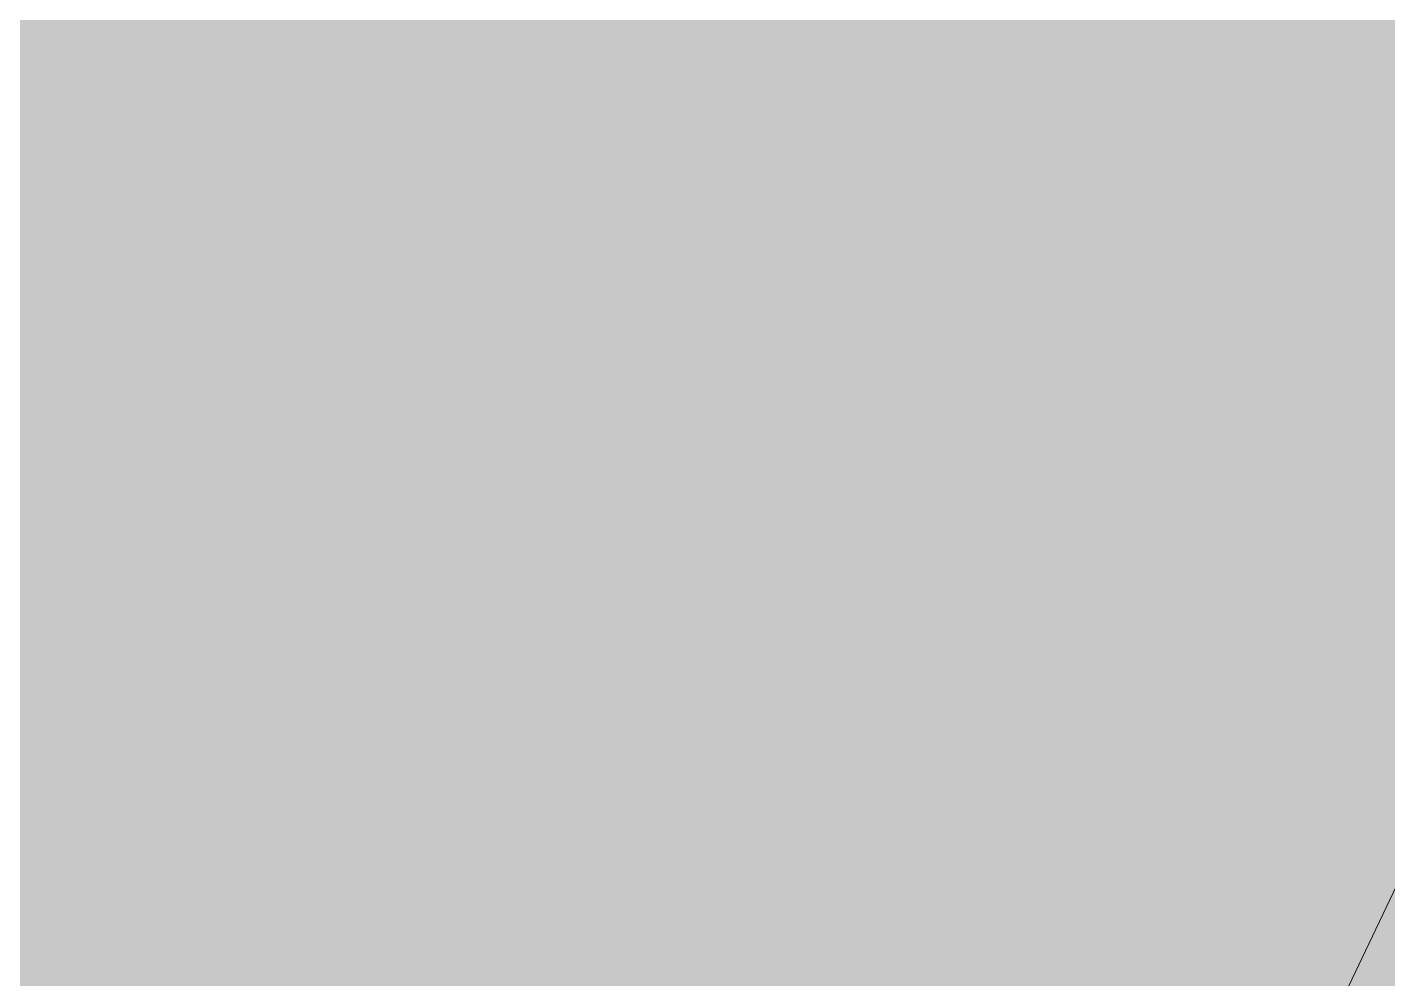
# Model space of a CAD drawing. Header units: metres. Extents: x 678805 to 1359287, y 2747329 to 5497370.
# Drawn here: x 679896.232 to 679897.196, y 2748644.821 to 2748645.495 of the extents above; entities that cross this region are included whole.
import ezdxf
from ezdxf.enums import TextEntityAlignment as Align

# ---------------------------------------------------------------- set-up
doc = ezdxf.new("R2010")
doc.units = ezdxf.units.M
doc.layers.add('00_XREF_MON_HSC_PAVEMENT', color=7, linetype='Continuous')
doc.layers.add('02-L-Waterfeatures 01', color=7, linetype='Continuous', true_color=0x4da6ff)
doc.layers.add('XREF_MON_GENERAL_LAYOUT$0$02-L-Level Curves 0.50m', color=33, linetype='Continuous', lineweight=5)
doc.layers.add('XREF_MON_HSC_PAVEMENT$0$03-TR-Pavement_06_Concrete Slab in situ', color=7, linetype='Continuous', lineweight=9, true_color=0xf7f7f7)
doc.styles.add('XREF_MON_GENERAL_LAYOUT$0$Standard', font='arial.ttf')

# ---------------------------------------------------------------- blocks, each defined once
blk = doc.blocks.new('XREF_MON_HSC_PAVEMENT')
at = {"layer": 'XREF_MON_HSC_PAVEMENT$0$03-TR-Pavement_06_Concrete Slab in situ', "linetype": 'Continuous'}
h = blk.add_hatch(color=256, dxfattribs=at)
h.dxf.hatch_style = 1
h.paths.add_polyline_path([(679897.99073, 2748656.18354), (679891.98995, 2748654.20237), (679895.57729, 2748643.33693), (679901.3286, 2748646.07367)])
blk = doc.blocks.new('XREF_MON_GENERAL_LAYOUT')
at = {"layer": 'XREF_MON_GENERAL_LAYOUT$0$02-L-Level Curves 0.50m', "ltscale": 0.3}
blk.add_lwpolyline([(679753.59207, 2748579.93056), (679793.68813, 2748607.34352), (679793.65531, 2748628.78845), (679823.47891, 2748651.76733), (679820.97193, 2748662.52884), (679841.71524, 2748675.95949), (679846.33568, 2748670.12487), (679867.92017, 2748657.74385), (679889.2607, 2748662.4729), (679889.8409, 2748660.71612), (679907.41903, 2748666.36586), (679890.14197, 2748630.04608), (679895.78197, 2748632.06547)], dxfattribs=at)
at = {"style": 'XREF_MON_GENERAL_LAYOUT$0$Standard'}
for tag, rotation, p in [('604,00', 330.26429, (679905.77031, 2748776.55779)), ('603,00', 330.26429, (679901.86093, 2748753.47725)), ('600,00', 133.82598, (679944.59682, 2748745.15264)), ('602,00', 330.26429, (679883.3192, 2748738.72687)), ('601,00', 117.89057, (679920.97204, 2748732.87006)), ('601,00', 330.26429, (679864.77747, 2748723.97648)), ('600,00', 40.88332, (679777.40537, 2748705.44358, 1.17)), ('602,00', 330.26429, (679941.27493, 2748705.48303)), ('601,00', 40.88332, (679701.79837, 2748703.88859, 1.17)), ('598,00', 62.09101, (679810.26662, 2748702.61874)), ('600,00', 330.26429, (679877.78147, 2748691.13123)), ('600,00', 19.55109, (679920.44382, 2748685.4955)), ('601,00', 330.26429, (679934.81292, 2748683.80364)), ('599,00', 330.26429, (679854.5671, 2748679.06111)), ('600,00', 88.39282, (679743.91347, 2748675.57158)), ('599,00', 20.60862, (679924.25989, 2748675.21642)), ('601,00', 88.39282, (679728.03459, 2748671.31784, -2)), ('602,00', 88.39282, (679711.82576, 2748665.96608, -1)), ('603,00', 88.39282, (679695.61513, 2748660.61102)), ('599,00', 40.88332, (679788.80727, 2748655.82916, 1.17)), ('601,00', 40.88332, (679627.61234, 2748644.60258, 1.17)), ('603,00', 41.70581, (679702.4989, 2748628.48439, 1.17)), ('600,00', 40.88332, (679645.92496, 2748597.92614, 1.17)), ('599,00', 34.22768, (679673.57439, 2748555.13601, 5.34))]:
    blk.add_attdef(tag, text='', height=1, rotation=rotation, dxfattribs=at).set_placement(p, align=Align.MIDDLE)
at = {"ltscale": 0.3, "style": 'XREF_MON_GENERAL_LAYOUT$0$Standard'}
for tag, rotation, p in [('603,50', 330.26429, (679911.50062, 2748760.57019)), ('602,50', 330.26429, (679892.86469, 2748745.84644)), ('600,50', 133.82598, (679933.04827, 2748738.72938)), ('601,50', 330.26429, (679873.58075, 2748731.6715)), ('601,50', 101.28567, (679909.52201, 2748726.94533)), ('602,50', 330.26429, (679948.62485, 2748713.85977)), ('600,50', 39.60595, (679743.24257, 2748706.97126)), ('600,50', 330.26429, (679880.266, 2748702.72603)), ('600,50', 17.35374, (679917.6151, 2748690.55393)), ('599,50', 330.26429, (679867.1975, 2748684.71624)), ('599,50', 18.89439, (679921.71039, 2748680.57843)), ('599,50', 39.60595, (679778.99146, 2748677.24124)), ('600,50', 88.39282, (679735.92487, 2748673.58609)), ('601,50', 88.39282, (679719.90629, 2748668.58099)), ('602,50', 88.39282, (679703.47379, 2748663.45181)), ('598,50', 330.26429, (679861.76515, 2748662.39683)), ('601,50', 39.60595, (679610.51327, 2748662.06119)), ('600,00', 41.70581, (679752.30764, 2748637.68542)), ('601,00', 41.70581, (679736.04408, 2748634.53759)), ('599,00', 35.08346, (679763.04334, 2748634.41501, 1.17)), ('602,00', 41.70581, (679720.17431, 2748633.09591, 1.17)), ('600,00', 35.08346, (679747.06284, 2748629.90311, 1.17)), ('601,00', 35.08346, (679731.24557, 2748625.2389, 1.17)), ('600,50', 39.60595, (679636.91971, 2748621.33866)), ('602,00', 35.08346, (679715.39977, 2748620.63939, 1.17)), ('599,50', 28.7604, (679659.4816, 2748574.32331))]:
    blk.add_attdef(tag, text='', height=1, rotation=rotation, dxfattribs=at).set_placement(p, align=Align.MIDDLE)

msp = doc.modelspace()

# ---------------------------------------------------------------- block references
at = {"layer": '00_XREF_MON_HSC_PAVEMENT'}
msp.add_blockref('XREF_MON_HSC_PAVEMENT', (0, 0), dxfattribs=at)
at = {"layer": '02-L-Waterfeatures 01', "color": 18, "true_color": 0x000000}
msp.add_blockref('XREF_MON_GENERAL_LAYOUT', (0, 0), dxfattribs=at)

doc.saveas('drawing.dxf')
